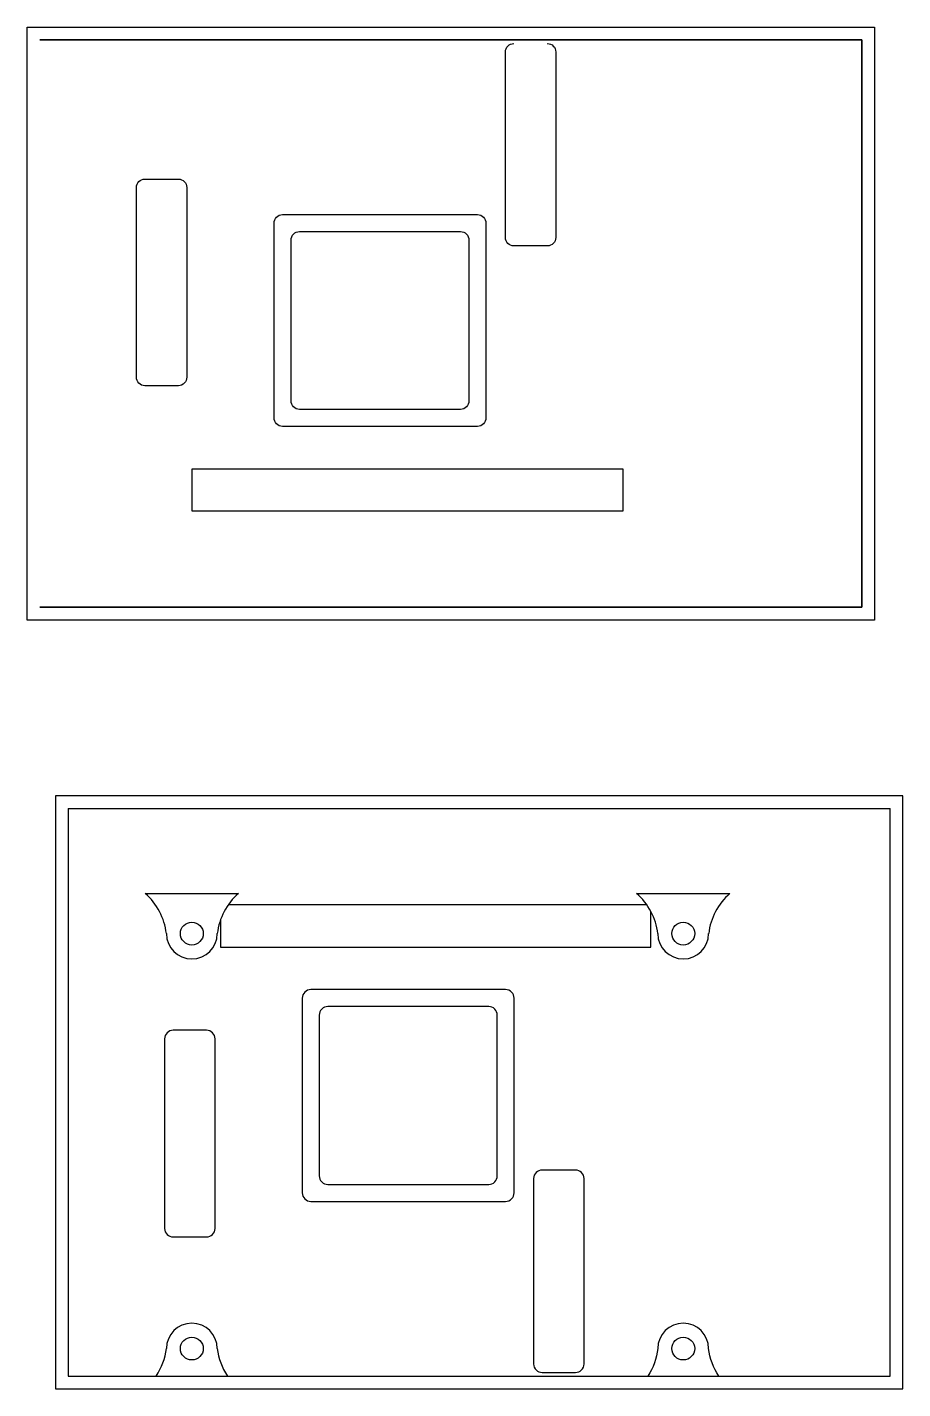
# Model space of a CAD drawing. Header units: centimetres. Extents: x 13.7 to 100.6, y 5.5 to 64.7.
# Drawn here: x 56.85 to 67.19, y 26.78 to 42.85 of the extents above; entities that cross this region are included whole.
import ezdxf

# ---------------------------------------------------------------- set-up
doc = ezdxf.new("R2010")
doc.units = ezdxf.units.CM
doc.header["$LTSCALE"] = 25.4
doc.layers.add('Controller Module', color=7, linetype='Continuous', true_color=0x0092d1)

msp = doc.modelspace()

# ---------------------------------------------------------------- linework, layer by layer
at = {"layer": 'Controller Module', "extrusion": (0, -1.22465e-16, -1)}
for p, q in [((64.564, 42.855, 0.1), (66.564, 42.855, 0.1)), ((64.564, 42.855, 0.1), (65.064, 42.855, 0.1)), ((62.498, 40.372, 0.1), (62.498, 42.562, 0.1)), ((63.093, 42.562, 0.1), (63.093, 40.372, 0.1)), ((58.243, 41.062, 0.1), (58.638, 41.062, 0.1)), ((58.143, 38.722, 0.1), (58.143, 40.962, 0.1)), ((58.738, 40.962, 0.1), (58.738, 38.722, 0.1)), ((62.993, 40.272, 0.1), (62.598, 40.272, 0.1)), ((58.638, 38.622, 0.1), (58.243, 38.622, 0.1)), ((58.803, 37.642, 0.1), (63.883, 37.642, 0.1)), ((58.803, 37.142, 0.1), (58.803, 37.642, 0.1)), ((63.883, 37.642, 0.1), (63.883, 37.142, 0.1)), ((63.883, 37.142, 0.1), (58.803, 37.142, 0.1))]:
    msp.add_line(p, q, dxfattribs=at)
at = {"layer": 'Controller Module'}
for p, q in [((57.338, 33.628), (67.038, 33.628)), ((57.338, 33.628), (57.338, 26.928)), ((67.038, 26.928), (67.038, 33.628)), ((58.247, 32.627), (59.347, 32.627)), ((64.169, 32.491), (59.226, 32.491)), ((64.047, 32.627), (65.147, 32.627)), ((59.136, 32.317), (59.136, 31.991)), ((64.216, 31.991), (64.216, 32.413)), ((59.136, 31.991), (64.216, 31.991)), ((58.476, 30.911), (58.476, 28.671)), ((58.971, 31.011), (58.576, 31.011)), ((59.071, 28.671), (59.071, 30.911)), ((62.831, 29.261), (62.831, 27.071)), ((63.326, 29.361), (62.931, 29.361)), ((63.426, 27.071), (63.426, 29.261)), ((58.576, 28.571), (58.971, 28.571)), ((57.338, 26.928), (67.038, 26.928)), ((62.931, 26.971), (63.326, 26.971)), ((64.897, 26.778), (66.897, 26.778)), ((64.897, 26.778), (65.397, 26.778))]:
    msp.add_line(p, q, dxfattribs=at)
at = {"layer": 'Controller Module', "extrusion": (0, -1.22465e-16, -1), "elevation": -0.1}
for points in [[(-56.855, 42.855), (-66.855, 42.855), (-66.855, 35.855), (-56.855, 35.855)], [(-57.005, 42.705), (-66.705, 42.705)], [(-57.005, 36.005), (-66.705, 36.005)]]:
    msp.add_lwpolyline(points, close=True, dxfattribs=at)
at = {"layer": 'Controller Module', "extrusion": (1, 0, 0), "elevation": 66.705}
msp.add_lwpolyline([(42.705, 0.1), (36.005, 0.1)], close=True, dxfattribs=at)
at = {"layer": 'Controller Module', "extrusion": (0, -1.22465e-16, -1), "elevation": -0.1}
for points in [[(-62.268, 40.542), (-62.268, 38.242, 0.414214), (-62.168, 38.142), (-59.868, 38.142, 0.414214), (-59.768, 38.242), (-59.768, 40.542, 0.414214), (-59.868, 40.642), (-62.168, 40.642, 0.414214)], [(-62.068, 40.342), (-62.068, 38.442, 0.414214), (-61.968, 38.342), (-60.068, 38.342, 0.414214), (-59.968, 38.442), (-59.968, 40.342, 0.414214), (-60.068, 40.442), (-61.968, 40.442, 0.414214)]]:
    msp.add_lwpolyline(points, format="xyb", close=True, dxfattribs=at)
at = {"layer": 'Controller Module'}
msp.add_lwpolyline([(67.188, 33.778), (57.188, 33.778), (57.188, 26.778), (67.188, 26.778)], close=True, dxfattribs=at)
for points in [[(62.601, 29.091), (62.601, 31.391, 0.414214), (62.501, 31.491), (60.201, 31.491, 0.414214), (60.101, 31.391), (60.101, 29.091, 0.414214), (60.201, 28.991), (62.501, 28.991, 0.414214)], [(62.401, 29.291), (62.401, 31.191, 0.414214), (62.301, 31.291), (60.401, 31.291, 0.414214), (60.301, 31.191), (60.301, 29.291, 0.414214), (60.401, 29.191), (62.301, 29.191, 0.414214)]]:
    msp.add_lwpolyline(points, format="xyb", close=True, dxfattribs=at)
msp.add_lwpolyline([(65.016, 26.928, -0.116889), (64.897, 27.253, 1), (64.297, 27.253, -0.116889), (64.178, 26.928)], format="xyb", dxfattribs=at)
for centre in [(58.797, 32.153), (64.597, 32.153), (58.797, 27.253), (64.597, 27.253)]:
    msp.add_circle(centre, 0.135, dxfattribs=at)
at = {"layer": 'Controller Module', "extrusion": (0, -1.22465e-16, -1)}
for centre, start, end in [((-62.598, 42.562, -0.1), 0, 90), ((-62.993, 42.562, -0.1), 90, 180), ((-58.243, 40.962, -0.1), 0, 90), ((-58.638, 40.962, -0.1), 90, 180), ((-62.598, 40.372, -0.1), 270, 0), ((-62.993, 40.372, -0.1), 180, 270), ((-58.243, 38.722, -0.1), 270, 0), ((-58.638, 38.722, -0.1), 180, 270)]:
    msp.add_arc(centre, 0.1, start, end, dxfattribs=at)
at = {"layer": 'Controller Module'}
for centre, radius, start, end in [((57.753, 32.064), 0.749, 6.8171, 48.7584), ((59.841, 32.064), 0.749, 131.2416, 173.1829), ((63.553, 32.064), 0.749, 6.8171, 48.7584), ((65.641, 32.064), 0.749, 131.2416, 173.1829), ((58.797, 32.153), 0.3, 180, 0), ((64.597, 32.153), 0.3, 180, 0), ((58.576, 30.911), 0.1, 90, 180), ((58.971, 30.911), 0.1, 0, 90), ((62.931, 29.261), 0.1, 90, 180), ((63.326, 29.261), 0.1, 0, 90), ((58.576, 28.671), 0.1, 180, 270), ((58.971, 28.671), 0.1, 270, 0), ((58.797, 27.253), 0.3, 0, 180), ((57.753, 27.342), 0.749, 326.5149, 353.1829), ((59.841, 27.342), 0.749, 186.8171, 213.4851), ((62.931, 27.071), 0.1, 180, 270), ((63.326, 27.071), 0.1, 270, 0)]:
    msp.add_arc(centre, radius, start, end, dxfattribs=at)

doc.saveas('drawing.dxf')
